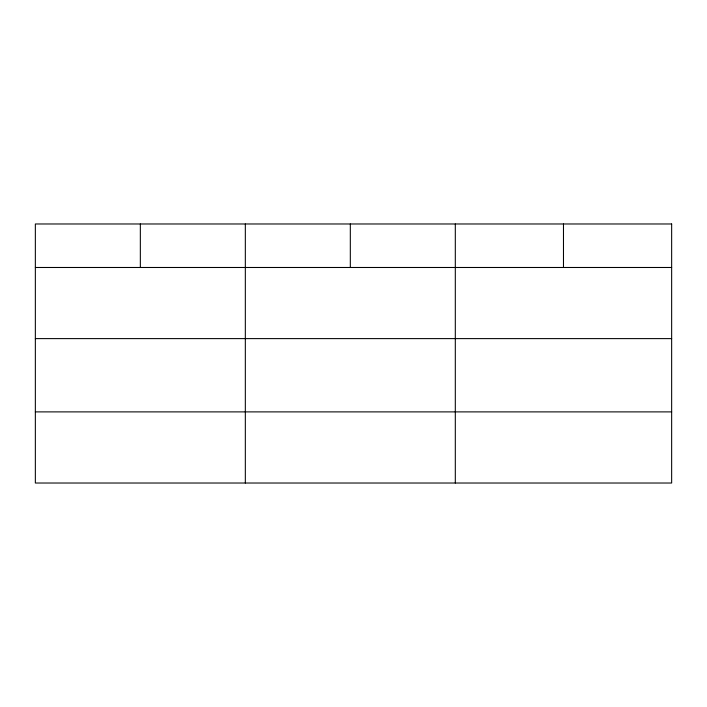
<?xml version="1.0" encoding="UTF-8"?>
<svg xmlns="http://www.w3.org/2000/svg" width="707" height="707" viewBox="0 0 707 707"><rect width="100%" height="100%" fill="white"/><g stroke="black" fill="none" stroke-linecap="round" stroke-linejoin="round"><path stroke-width="1.06" d="M35.35 267.485L671.65 267.485M35.35 338.609L671.65 338.609M35.35 411.889L671.65 411.889M563.479 223.978L563.479 267.485M455.308 223.978L455.308 483.022M350.318 223.978L350.318 267.485M245.329 223.978L245.329 483.022M140.34 223.978L140.34 267.485M671.65 223.978L35.35 223.978L35.35 483.022L671.65 483.022L671.65 223.978"/></g></svg>
